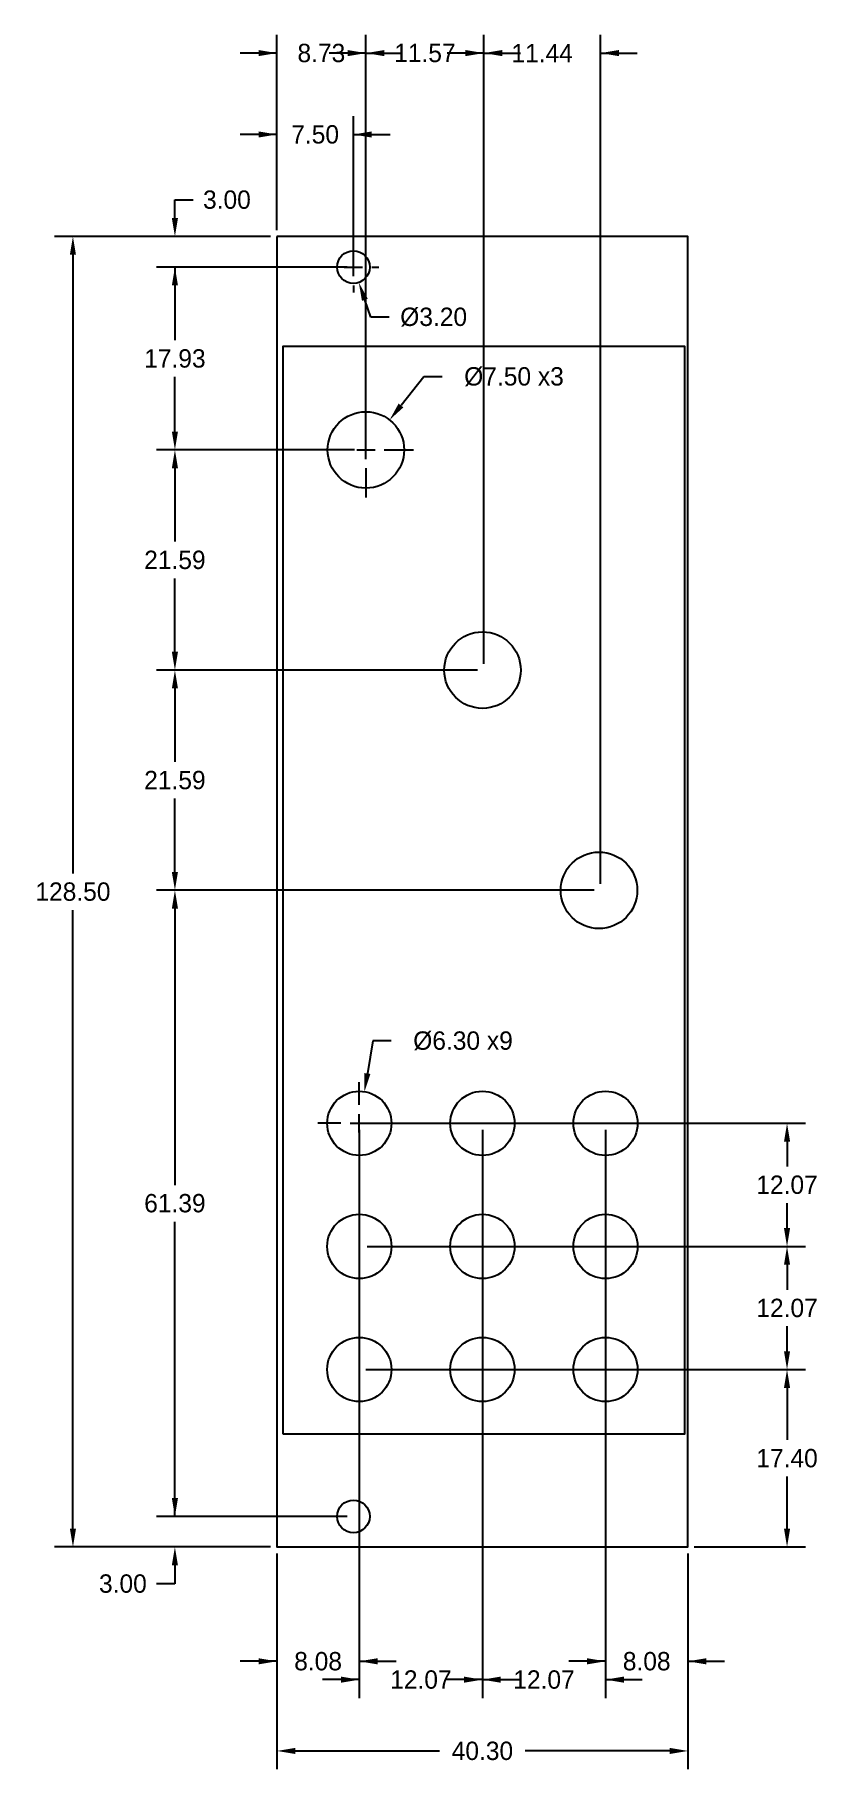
# Model space of a CAD drawing. Header units: millimetres. Extents: x -24 to 53, y -22 to 148.
import ezdxf

# ---------------------------------------------------------------- set-up
doc = ezdxf.new("R2010")
doc.units = ezdxf.units.MM
doc.header["$MEASUREMENT"] = 0
for name, color, linetype in [('Dimensions', 1, 'Continuous'), ('Panel', 7, 'Continuous'), ('PCB', 5, 'Continuous')]:
    doc.layers.add(name, color=color, linetype=linetype)
doc.dimstyles.get("Standard").update_dxf_attribs({"dimscale": 10, "dimtxt": 0.18, "dimasz": 0.18, "dimexe": 0.18, "dimexo": 0.0625, "dimgap": 0.09, "dimtad": 0, "dimtih": 1, "dimtoh": 1, "dimzin": 0, "dimdsep": 46, "dimtxsty": 'Standard', "dimcen": -0.09, "dimadec": 0, "dimazin": 0, "dimtfac": 1, "dimtdec": 4, "dimtofl": 0, "dimtmove": 0, "dimatfit": 3, "dimfxl": 1, "dimtolj": 1, "dimtzin": 0, "dimarcsym": 0})

# ---------------------------------------------------------------- blocks, each defined once
blk = doc.blocks.new('*D100')
at = {"layer": 'Defpoints', "color": 0}
for p in [(0, 0), (40.3, 0), (40.3, -20)]:
    blk.add_point(p, dxfattribs=at)
at = {"layer": 'Dimensions', "color": 0, "lineweight": -2}
for p, q in [((0, -0.625), (0, -21.8)), ((40.3, -0.625), (40.3, -21.8)), ((1.8, -20), (15.95, -20)), ((38.5, -20), (24.35, -20))]:
    blk.add_line(p, q, dxfattribs=at)
at = {"layer": 'Dimensions', "color": 0}
for points in [[(1.8, -19.7), (1.8, -20.3), (0, -20)], [(38.5, -20.3), (38.5, -19.7), (40.3, -20)]]:
    blk.add_solid(points, dxfattribs=at)
at = {"layer": 'Dimensions', "color": 0, "insert": (20.15, -20), "char_height": 1.8, "attachment_point": 5}
blk.add_mtext('\\A1;40.30', dxfattribs=at)
blk = doc.blocks.new('*D101')
at = {"layer": 'Defpoints', "color": 0}
for p in [(7.5, 3), (-10, 0), (0, 0)]:
    blk.add_point(p, dxfattribs=at)
at = {"layer": 'Dimensions', "color": 0, "lineweight": -2}
for p, q in [((-10, 3), (-10, 6.6)), ((6.875, 3), (-11.8, 3)), ((-0.625, 0), (-11.8, 0)), ((-10, -1.8), (-10, -3.6)), ((-10, -3.6), (-11.8, -3.6))]:
    blk.add_line(p, q, dxfattribs=at)
at = {"layer": 'Dimensions', "color": 0}
for points in [[(-10.3, 4.8), (-9.7, 4.8), (-10, 3)], [(-9.7, -1.8), (-10.3, -1.8), (-10, 0)]]:
    blk.add_solid(points, dxfattribs=at)
at = {"layer": 'Dimensions', "color": 0, "insert": (-15.1, -3.6), "char_height": 1.8, "attachment_point": 5}
blk.add_mtext('\\A1;3.00', dxfattribs=at)
blk = doc.blocks.new('*D104')
at = {"layer": 'Defpoints', "color": 0}
for p in [(-10, 107.57), (8.22, 107.57), (20.29, 85.98)]:
    blk.add_point(p, dxfattribs=at)
at = {"layer": 'Dimensions', "color": 0, "lineweight": -2}
for p, q in [((7.6, 107.57), (-11.8, 107.57)), ((-10, 105.77), (-10, 98.58)), ((-10, 87.78), (-10, 94.97)), ((19.67, 85.98), (-11.8, 85.98))]:
    blk.add_line(p, q, dxfattribs=at)
at = {"layer": 'Dimensions', "color": 0}
for points in [[(-9.7, 105.77), (-10.3, 105.77), (-10, 107.57)], [(-10.3, 87.78), (-9.7, 87.78), (-10, 85.98)]]:
    blk.add_solid(points, dxfattribs=at)
at = {"layer": 'Dimensions', "color": 0, "insert": (-10, 96.78), "char_height": 1.8, "attachment_point": 5}
blk.add_mtext('\\A1;21.59', dxfattribs=at)
blk = doc.blocks.new('*D105')
at = {"layer": 'Defpoints', "color": 0}
for p in [(-10, 125.5), (7.5, 125.5), (8.22, 107.57)]:
    blk.add_point(p, dxfattribs=at)
at = {"layer": 'Dimensions', "color": 0, "lineweight": -2}
for p, q in [((6.88, 125.5), (-11.8, 125.5)), ((-10, 123.7), (-10, 118.33)), ((-10, 109.37), (-10, 114.73)), ((7.6, 107.57), (-11.8, 107.57))]:
    blk.add_line(p, q, dxfattribs=at)
at = {"layer": 'Dimensions', "color": 0}
for points in [[(-9.7, 123.7), (-10.3, 123.7), (-10, 125.5)], [(-10.3, 109.37), (-9.7, 109.37), (-10, 107.57)]]:
    blk.add_solid(points, dxfattribs=at)
at = {"layer": 'Dimensions', "color": 0, "insert": (-10, 116.53), "char_height": 1.8, "attachment_point": 5}
blk.add_mtext('\\A1;17.93', dxfattribs=at)
blk = doc.blocks.new('*D106')
at = {"layer": 'Defpoints', "color": 0}
for p in [(-10, 128.5), (0, 128.5), (7.5, 125.5)]:
    blk.add_point(p, dxfattribs=at)
at = {"layer": 'Dimensions', "color": 0, "lineweight": -2}
for p, q in [((-10, 132.1), (-8.2, 132.1)), ((-10, 130.3), (-10, 132.1)), ((-0.625, 128.5), (-11.8, 128.5)), ((6.875, 125.5), (-11.8, 125.5)), ((-10, 125.5), (-10, 121.9))]:
    blk.add_line(p, q, dxfattribs=at)
at = {"layer": 'Dimensions', "color": 0}
for points in [[(-10.3, 130.3), (-9.7, 130.3), (-10, 128.5)], [(-9.7, 123.7), (-10.3, 123.7), (-10, 125.5)]]:
    blk.add_solid(points, dxfattribs=at)
at = {"layer": 'Dimensions', "color": 0, "insert": (-4.9, 132.1), "char_height": 1.8, "attachment_point": 5}
blk.add_mtext('\\A1;3.00', dxfattribs=at)
blk = doc.blocks.new('*D107')
at = {"layer": 'Defpoints', "color": 0}
for p in [(-20, 128.5), (0, 128.5), (0, 0)]:
    blk.add_point(p, dxfattribs=at)
at = {"layer": 'Dimensions', "color": 0, "lineweight": -2}
for p, q in [((-0.625, 128.5), (-21.8, 128.5)), ((-20, 126.7), (-20, 66.05)), ((-20, 1.8), (-20, 62.45)), ((-0.625, 0), (-21.8, 0))]:
    blk.add_line(p, q, dxfattribs=at)
at = {"layer": 'Dimensions', "color": 0}
for points in [[(-19.7, 126.7), (-20.3, 126.7), (-20, 128.5)], [(-20.3, 1.8), (-19.7, 1.8), (-20, 0)]]:
    blk.add_solid(points, dxfattribs=at)
at = {"layer": 'Dimensions', "color": 0, "insert": (-20, 64.25), "char_height": 1.8, "attachment_point": 5}
blk.add_mtext('\\A1;128.50', dxfattribs=at)
blk = doc.blocks.new('*D109')
at = {"layer": 'Defpoints', "color": 0}
for p in [(8.08, 17.4), (50.02, 17.4), (40.3, 0)]:
    blk.add_point(p, dxfattribs=at)
at = {"layer": 'Dimensions', "color": 0, "lineweight": -2}
for p, q in [((8.71, 17.4), (51.82, 17.4)), ((50.02, 15.6), (50.02, 10.5)), ((50.02, 1.8), (50.02, 6.9)), ((40.92, 0), (51.82, 0))]:
    blk.add_line(p, q, dxfattribs=at)
at = {"layer": 'Dimensions', "color": 0}
for points in [[(50.32, 15.6), (49.72, 15.6), (50.02, 17.4)], [(49.72, 1.8), (50.32, 1.8), (50.02, 0)]]:
    blk.add_solid(points, dxfattribs=at)
at = {"layer": 'Dimensions', "color": 0, "insert": (50.02, 8.7), "char_height": 1.8, "attachment_point": 5}
blk.add_mtext('\\A1;17.40', dxfattribs=at)
blk = doc.blocks.new('*D111')
at = {"layer": 'Defpoints', "color": 0}
for p in [(8.22, 41.54), (50.02, 41.54), (8.22, 29.47)]:
    blk.add_point(p, dxfattribs=at)
at = {"layer": 'Dimensions', "color": 0, "lineweight": -2}
for p, q in [((8.85, 41.54), (51.82, 41.54)), ((50.02, 39.74), (50.02, 37.3)), ((50.02, 31.27), (50.02, 33.7)), ((8.85, 29.47), (51.82, 29.47))]:
    blk.add_line(p, q, dxfattribs=at)
at = {"layer": 'Dimensions', "color": 0}
for points in [[(50.32, 39.74), (49.72, 39.74), (50.02, 41.54)], [(49.72, 31.27), (50.32, 31.27), (50.02, 29.47)]]:
    blk.add_solid(points, dxfattribs=at)
at = {"layer": 'Dimensions', "color": 0, "insert": (50.02, 35.51), "char_height": 1.8, "attachment_point": 5}
blk.add_mtext('\\A1;12.07', dxfattribs=at)
blk = doc.blocks.new('*D112')
at = {"layer": 'Defpoints', "color": 0}
for p in [(0, 138.5), (0, 128.5), (7.5, 125.5)]:
    blk.add_point(p, dxfattribs=at)
at = {"layer": 'Dimensions', "color": 0, "lineweight": -2}
for p, q in [((0, 129.125), (0, 140.3)), ((7.5, 126.125), (7.5, 140.3)), ((0, 138.5), (-3.6, 138.5)), ((7.5, 138.5), (11.1, 138.5))]:
    blk.add_line(p, q, dxfattribs=at)
at = {"layer": 'Dimensions', "color": 0}
for points in [[(-1.8, 138.2), (-1.8, 138.8), (0, 138.5)], [(9.3, 138.8), (9.3, 138.2), (7.5, 138.5)]]:
    blk.add_solid(points, dxfattribs=at)
at = {"layer": 'Dimensions', "color": 0, "insert": (3.75, 138.5), "char_height": 1.8, "attachment_point": 5}
blk.add_mtext('\\A1;7.50', dxfattribs=at)
blk = doc.blocks.new('*D113')
at = {"layer": 'Defpoints', "color": 0}
for p in [(11.05, 110.51), (6.4, 104.63)]:
    blk.add_point(p, dxfattribs=at)
at = {"layer": 'Dimensions', "color": 0, "lineweight": -2}
for p, q in [((14.4, 114.75), (12.17, 111.93)), ((16.2, 114.75), (14.4, 114.75)), ((8.73, 109.37), (8.73, 112.22)), ((6.93, 107.57), (4.08, 107.57)), ((7.83, 107.57), (9.63, 107.57)), ((8.73, 106.67), (8.73, 108.47)), ((10.53, 107.57), (13.38, 107.57)), ((8.73, 105.77), (8.73, 102.92))]:
    blk.add_line(p, q, dxfattribs=at)
at = {"layer": 'Dimensions', "color": 0}
blk.add_solid([(11.93, 112.11), (12.4, 111.74), (11.05, 110.51)], dxfattribs=at)
at = {"layer": 'Dimensions', "color": 0, "insert": (23.25, 114.75), "char_height": 1.8, "attachment_point": 5}
blk.add_mtext('\\A1;%%c7.50 x3', dxfattribs=at)
blk = doc.blocks.new('*D114')
at = {"layer": 'Defpoints', "color": 0}
for p in [(8.59, 44.65), (7.58, 38.43)]:
    blk.add_point(p, dxfattribs=at)
at = {"layer": 'Dimensions', "color": 0, "lineweight": -2}
for p, q in [((9.4, 49.62), (8.88, 46.43)), ((11.2, 49.62), (9.4, 49.62)), ((8.08, 43.34), (8.08, 45.59)), ((6.28, 41.54), (4.03, 41.54)), ((7.18, 41.54), (8.98, 41.54)), ((8.08, 40.64), (8.08, 42.44)), ((9.88, 41.54), (12.13, 41.54)), ((8.08, 39.74), (8.08, 37.49))]:
    blk.add_line(p, q, dxfattribs=at)
at = {"layer": 'Dimensions', "color": 0}
blk.add_solid([(8.58, 46.47), (9.17, 46.38), (8.59, 44.65)], dxfattribs=at)
at = {"layer": 'Dimensions', "color": 0, "insert": (18.25, 49.62), "char_height": 1.8, "attachment_point": 5}
blk.add_mtext('\\A1;%%c6.30 x9', dxfattribs=at)
blk = doc.blocks.new('*D115')
at = {"layer": 'Defpoints', "color": 0}
for p in [(6.97, 127.01), (8.03, 123.99)]:
    blk.add_point(p, dxfattribs=at)
at = {"layer": 'Dimensions', "color": 0, "lineweight": -2}
for p, q in [((7.5, 127.3), (7.5, 128)), ((7.5, 124.6), (7.5, 126.4)), ((5.7, 125.5), (5, 125.5)), ((6.6, 125.5), (8.4, 125.5)), ((9.3, 125.5), (10, 125.5)), ((7.5, 123.7), (7.5, 123)), ((9.22, 120.59), (8.62, 122.29)), ((11.02, 120.59), (9.22, 120.59))]:
    blk.add_line(p, q, dxfattribs=at)
at = {"layer": 'Dimensions', "color": 0}
blk.add_solid([(8.91, 122.39), (8.34, 122.19), (8.03, 123.99)], dxfattribs=at)
at = {"layer": 'Dimensions', "color": 0, "insert": (15.37, 120.59), "char_height": 1.8, "attachment_point": 5}
blk.add_mtext('\\A1;%%c3.20', dxfattribs=at)
blk = doc.blocks.new('*D118')
at = {"layer": 'Defpoints', "color": 0}
for p in [(8.08, 17.4), (0, 0), (8.08, -11.21)]:
    blk.add_point(p, dxfattribs=at)
at = {"layer": 'Dimensions', "color": 0, "lineweight": -2}
for p, q in [((8.08, 16.77), (8.08, -13.01)), ((0, -0.63), (0, -13.01)), ((0, -11.21), (-3.6, -11.21)), ((8.08, -11.21), (11.68, -11.21))]:
    blk.add_line(p, q, dxfattribs=at)
at = {"layer": 'Dimensions', "color": 0}
for points in [[(-1.8, -11.51), (-1.8, -10.91), (0, -11.21)], [(9.88, -10.91), (9.88, -11.51), (8.08, -11.21)]]:
    blk.add_solid(points, dxfattribs=at)
at = {"layer": 'Dimensions', "color": 0, "insert": (4.04, -11.21), "char_height": 1.8, "attachment_point": 5}
blk.add_mtext('\\A1;8.08', dxfattribs=at)
blk = doc.blocks.new('*D128')
at = {"layer": 'Defpoints', "color": 0}
for p in [(8.73, 146.48), (0, 128.5), (8.73, 107.57)]:
    blk.add_point(p, dxfattribs=at)
at = {"layer": 'Dimensions', "color": 0, "lineweight": -2}
for p, q in [((0, 129.12), (0, 148.28)), ((8.73, 108.19), (8.73, 148.28)), ((0, 146.48), (-3.6, 146.48)), ((8.73, 146.48), (12.33, 146.48))]:
    blk.add_line(p, q, dxfattribs=at)
at = {"layer": 'Dimensions', "color": 0}
for points in [[(-1.8, 146.18), (-1.8, 146.78), (0, 146.48)], [(10.53, 146.78), (10.53, 146.18), (8.73, 146.48)]]:
    blk.add_solid(points, dxfattribs=at)
at = {"layer": 'Dimensions', "color": 0, "insert": (4.36, 146.48), "char_height": 1.8, "attachment_point": 5}
blk.add_mtext('\\A1;8.73', dxfattribs=at)
blk = doc.blocks.new('*D129')
at = {"layer": 'Defpoints', "color": 0}
for p in [(8.73, 146.48), (8.73, 107.57), (20.29, 85.98)]:
    blk.add_point(p, dxfattribs=at)
at = {"layer": 'Dimensions', "color": 0, "lineweight": -2}
for p, q in [((8.73, 108.19), (8.73, 148.28)), ((20.29, 86.61), (20.29, 148.28)), ((8.73, 146.48), (5.13, 146.48)), ((20.29, 146.48), (23.89, 146.48))]:
    blk.add_line(p, q, dxfattribs=at)
at = {"layer": 'Dimensions', "color": 0}
for points in [[(6.93, 146.18), (6.93, 146.78), (8.73, 146.48)], [(22.09, 146.78), (22.09, 146.18), (20.29, 146.48)]]:
    blk.add_solid(points, dxfattribs=at)
at = {"layer": 'Dimensions', "color": 0, "insert": (14.51, 146.48), "char_height": 1.8, "attachment_point": 5}
blk.add_mtext('\\A1;11.57', dxfattribs=at)
blk = doc.blocks.new('*D130')
at = {"layer": 'Defpoints', "color": 0}
for p in [(20.29, 146.48), (20.29, 85.98), (31.73, 64.39)]:
    blk.add_point(p, dxfattribs=at)
at = {"layer": 'Dimensions', "color": 0, "lineweight": -2}
for p, q in [((20.29, 86.61), (20.29, 148.28)), ((31.73, 65.02), (31.73, 148.28)), ((20.29, 146.48), (16.69, 146.48)), ((31.73, 146.48), (35.33, 146.48))]:
    blk.add_line(p, q, dxfattribs=at)
at = {"layer": 'Dimensions', "color": 0}
for points in [[(18.49, 146.18), (18.49, 146.78), (20.29, 146.48)], [(33.53, 146.78), (33.53, 146.18), (31.73, 146.48)]]:
    blk.add_solid(points, dxfattribs=at)
at = {"layer": 'Dimensions', "color": 0, "insert": (26.01, 146.48), "char_height": 1.8, "attachment_point": 5}
blk.add_mtext('\\A1;11.44', dxfattribs=at)
blk = doc.blocks.new('*D131')
at = {"layer": 'Defpoints', "color": 0}
for p in [(-10, 64.39), (31.59, 64.39), (0, 3)]:
    blk.add_point(p, dxfattribs=at)
at = {"layer": 'Dimensions', "color": 0, "lineweight": -2}
for p, q in [((30.96, 64.39), (-11.8, 64.39)), ((-10, 62.59), (-10, 35.49)), ((-10, 4.8), (-10, 31.89)), ((-0.62, 3), (-11.8, 3))]:
    blk.add_line(p, q, dxfattribs=at)
at = {"layer": 'Dimensions', "color": 0}
for points in [[(-9.7, 62.59), (-10.3, 62.59), (-10, 64.39)], [(-10.3, 4.8), (-9.7, 4.8), (-10, 3)]]:
    blk.add_solid(points, dxfattribs=at)
at = {"layer": 'Dimensions', "color": 0, "insert": (-10, 33.7), "char_height": 1.8, "attachment_point": 5}
blk.add_mtext('\\A1;61.39', dxfattribs=at)
blk = doc.blocks.new('*D132')
at = {"layer": 'Defpoints', "color": 0}
for p in [(-10, 85.98), (20.29, 85.98), (31.73, 64.39)]:
    blk.add_point(p, dxfattribs=at)
at = {"layer": 'Dimensions', "color": 0, "lineweight": -2}
for p, q in [((19.67, 85.98), (-11.8, 85.98)), ((-10, 84.18), (-10, 76.99)), ((-10, 66.19), (-10, 73.38)), ((31.1, 64.39), (-11.8, 64.39))]:
    blk.add_line(p, q, dxfattribs=at)
at = {"layer": 'Dimensions', "color": 0}
for points in [[(-9.7, 84.18), (-10.3, 84.18), (-10, 85.98)], [(-10.3, 66.19), (-9.7, 66.19), (-10, 64.39)]]:
    blk.add_solid(points, dxfattribs=at)
at = {"layer": 'Dimensions', "color": 0, "insert": (-10, 75.19), "char_height": 1.8, "attachment_point": 5}
blk.add_mtext('\\A1;21.59', dxfattribs=at)
blk = doc.blocks.new('*D133')
at = {"layer": 'Defpoints', "color": 0}
for p in [(8.22, 29.47), (32.22, 17.4), (50.02, 17.4)]:
    blk.add_point(p, dxfattribs=at)
at = {"layer": 'Dimensions', "color": 0, "lineweight": -2}
for p, q in [((8.85, 29.47), (51.82, 29.47)), ((50.02, 27.67), (50.02, 25.23)), ((50.02, 19.2), (50.02, 21.64)), ((32.85, 17.4), (51.82, 17.4))]:
    blk.add_line(p, q, dxfattribs=at)
at = {"layer": 'Dimensions', "color": 0}
for points in [[(50.32, 27.67), (49.72, 27.67), (50.02, 29.47)], [(49.72, 19.2), (50.32, 19.2), (50.02, 17.4)]]:
    blk.add_solid(points, dxfattribs=at)
at = {"layer": 'Dimensions', "color": 0, "insert": (50.02, 23.43), "char_height": 1.8, "attachment_point": 5}
blk.add_mtext('\\A1;12.07', dxfattribs=at)
blk = doc.blocks.new('*D136')
at = {"layer": 'Defpoints', "color": 0}
for p in [(32.22, 41.54), (40.3, 0), (40.3, -11.21)]:
    blk.add_point(p, dxfattribs=at)
at = {"layer": 'Dimensions', "color": 0, "lineweight": -2}
for p, q in [((32.22, 40.91), (32.22, -13.01)), ((40.3, -0.63), (40.3, -13.01)), ((32.22, -11.21), (28.62, -11.21)), ((40.3, -11.21), (43.9, -11.21))]:
    blk.add_line(p, q, dxfattribs=at)
at = {"layer": 'Dimensions', "color": 0}
for points in [[(30.42, -11.51), (30.42, -10.91), (32.22, -11.21)], [(42.1, -10.91), (42.1, -11.51), (40.3, -11.21)]]:
    blk.add_solid(points, dxfattribs=at)
at = {"layer": 'Dimensions', "color": 0, "insert": (36.26, -11.21), "char_height": 1.8, "attachment_point": 5}
blk.add_mtext('\\A1;8.08', dxfattribs=at)
blk = doc.blocks.new('*D137')
at = {"layer": 'Defpoints', "color": 0}
for p in [(8.08, 41.54), (20.15, 17.4), (20.15, -13.01)]:
    blk.add_point(p, dxfattribs=at)
at = {"layer": 'Dimensions', "color": 0, "lineweight": -2}
for p, q in [((8.08, 40.91), (8.08, -14.81)), ((20.15, 16.77), (20.15, -14.81)), ((8.08, -13.01), (4.48, -13.01)), ((20.15, -13.01), (23.75, -13.01))]:
    blk.add_line(p, q, dxfattribs=at)
at = {"layer": 'Dimensions', "color": 0}
for points in [[(6.28, -13.31), (6.28, -12.71), (8.08, -13.01)], [(21.95, -12.71), (21.95, -13.31), (20.15, -13.01)]]:
    blk.add_solid(points, dxfattribs=at)
at = {"layer": 'Dimensions', "color": 0, "insert": (14.12, -13.01), "char_height": 1.8, "attachment_point": 5}
blk.add_mtext('\\A1;12.07', dxfattribs=at)
blk = doc.blocks.new('*D138')
at = {"layer": 'Defpoints', "color": 0}
for p in [(20.15, 41.54), (32.22, 17.4), (32.22, -13.01)]:
    blk.add_point(p, dxfattribs=at)
at = {"layer": 'Dimensions', "color": 0, "lineweight": -2}
for p, q in [((20.15, 40.91), (20.15, -14.81)), ((32.22, 16.77), (32.22, -14.81)), ((20.15, -13.01), (16.55, -13.01)), ((32.22, -13.01), (35.82, -13.01))]:
    blk.add_line(p, q, dxfattribs=at)
at = {"layer": 'Dimensions', "color": 0}
for points in [[(18.35, -13.31), (18.35, -12.71), (20.15, -13.01)], [(34.02, -12.71), (34.02, -13.31), (32.22, -13.01)]]:
    blk.add_solid(points, dxfattribs=at)
at = {"layer": 'Dimensions', "color": 0, "insert": (26.19, -13.01), "char_height": 1.8, "attachment_point": 5}
blk.add_mtext('\\A1;12.07', dxfattribs=at)

msp = doc.modelspace()

# ---------------------------------------------------------------- linework, layer by layer
at = {"layer": 'Panel'}
msp.add_lwpolyline([(0, 128.5), (0, 0), (40.3, 0), (40.3, 128.5)], close=True, dxfattribs=at)
for centre, radius in [((7.5, 125.5), 1.6), ((8.727, 107.57), 3.75), ((20.162, 85.98), 3.75), ((31.587, 64.39), 3.75), ((8.082, 41.54), 3.15), ((20.152, 41.54), 3.15), ((32.222, 41.54), 3.15), ((8.082, 29.47), 3.15), ((20.152, 29.47), 3.15), ((32.222, 29.47), 3.15), ((8.082, 17.4), 3.15), ((20.152, 17.4), 3.15), ((32.222, 17.4), 3.15), ((7.5, 3), 1.6)]:
    msp.add_circle(centre, radius, dxfattribs=at)
at = {"layer": 'PCB'}
msp.add_lwpolyline([(0.602, 11.06), (0.602, 117.74), (39.972, 117.74), (39.972, 11.06)], close=True, dxfattribs=at)

# ---------------------------------------------------------------- dimensions: what is measured, and where the dimension line sits
at = {"layer": 'Dimensions'}
for base, p1, p2, picture, middle in [((8.727, 146.485), (0, 128.5), (8.727, 107.57), '*D128', (4.363, 146.485)), ((8.726781429, 146.48481474), (20.291781429, 85.98), (8.726781429, 107.57), '*D129', (14.509281429, 146.48481474)), ((20.291781429, 146.48481474), (31.726781429, 64.39), (20.291781429, 85.98), '*D130', (26.009281429, 146.48481474)), ((0, 138.5), (7.5, 125.5), (0, 128.5), '*D112', (3.75, 138.5)), ((20.152, -13.013), (8.082, 41.54), (20.152, 17.4), '*D137', (14.117, -13.013)), ((32.222, -13.013), (20.152, 41.54), (32.222, 17.4), '*D138', (26.187, -13.013)), ((40.3, -11.213), (32.222, 41.54), (40.3, 0), '*D136', (36.261, -11.213)), ((8.082, -11.213), (0, 0), (8.082, 17.4), '*D118', (4.041, -11.213)), ((40.3, -20), (0, 0), (40.3, 0), '*D100', (20.15, -20))]:
    dim = msp.add_linear_dim(base=base, p1=p1, p2=p2, dimstyle='Standard', dxfattribs=at)
    dim.commit()
    dim.dimension.update_dxf_attribs({"geometry": picture, "text_midpoint": middle})
for base, p1, p2, picture, middle in [((-10, 128.5), (7.5, 125.5), (0, 128.5), '*D106', (-4.9, 132.1)), ((-20, 128.5), (0, 0), (0, 128.5), '*D107', (-20, 64.25)), ((-10, 125.5), (8.222, 107.57), (7.5, 125.5), '*D105', (-10, 116.535)), ((-10, 107.57), (20.292, 85.98), (8.222, 107.57), '*D104', (-10, 96.775)), ((-10, 85.98), (31.727, 64.39), (20.292, 85.98), '*D132', (-10, 75.185)), ((-10, 64.39), (0, 3), (31.587, 64.39), '*D131', (-10, 33.695)), ((50.019, 41.54), (8.222, 29.47), (8.222, 41.54), '*D111', (50.019, 35.505)), ((50.019, 17.4), (8.222, 29.47), (32.222, 17.4), '*D133', (50.019, 23.435)), ((50.019, 17.4), (40.3, 0), (8.082, 17.4), '*D109', (50.019, 8.7)), ((-10, 0), (7.5, 3), (0, 0), '*D101', (-15.1, -3.6))]:
    dim = msp.add_linear_dim(base=base, p1=p1, p2=p2, angle=90, dimstyle='Standard', dxfattribs=at)
    dim.commit()
    dim.dimension.update_dxf_attribs({"geometry": picture, "text_midpoint": middle})
dim = msp.add_diameter_dim_2p(p1=(6.971, 127.01), p2=(8.029, 123.99), dimstyle='Standard', dxfattribs=at)
dim.commit()
dim.dimension.update_dxf_attribs({"geometry": '*D115', "text_midpoint": (15.369, 120.592), "dimtype": 163})
for p1, p2, override, picture, middle in [((6.404, 104.626), (11.05, 110.514), {"dimpost": '<> x3'}, '*D113', (23.247, 114.755)), ((7.575, 38.431), (8.588, 44.649), {"dimpost": '<> x9'}, '*D114', (18.248, 49.619))]:
    dim = msp.add_diameter_dim_2p(p1=p1, p2=p2, dimstyle='Standard', override=override, dxfattribs=at)
    dim.commit()
    dim.dimension.update_dxf_attribs({"geometry": picture, "text_midpoint": middle, "dimtype": 163})

doc.saveas('drawing.dxf')
